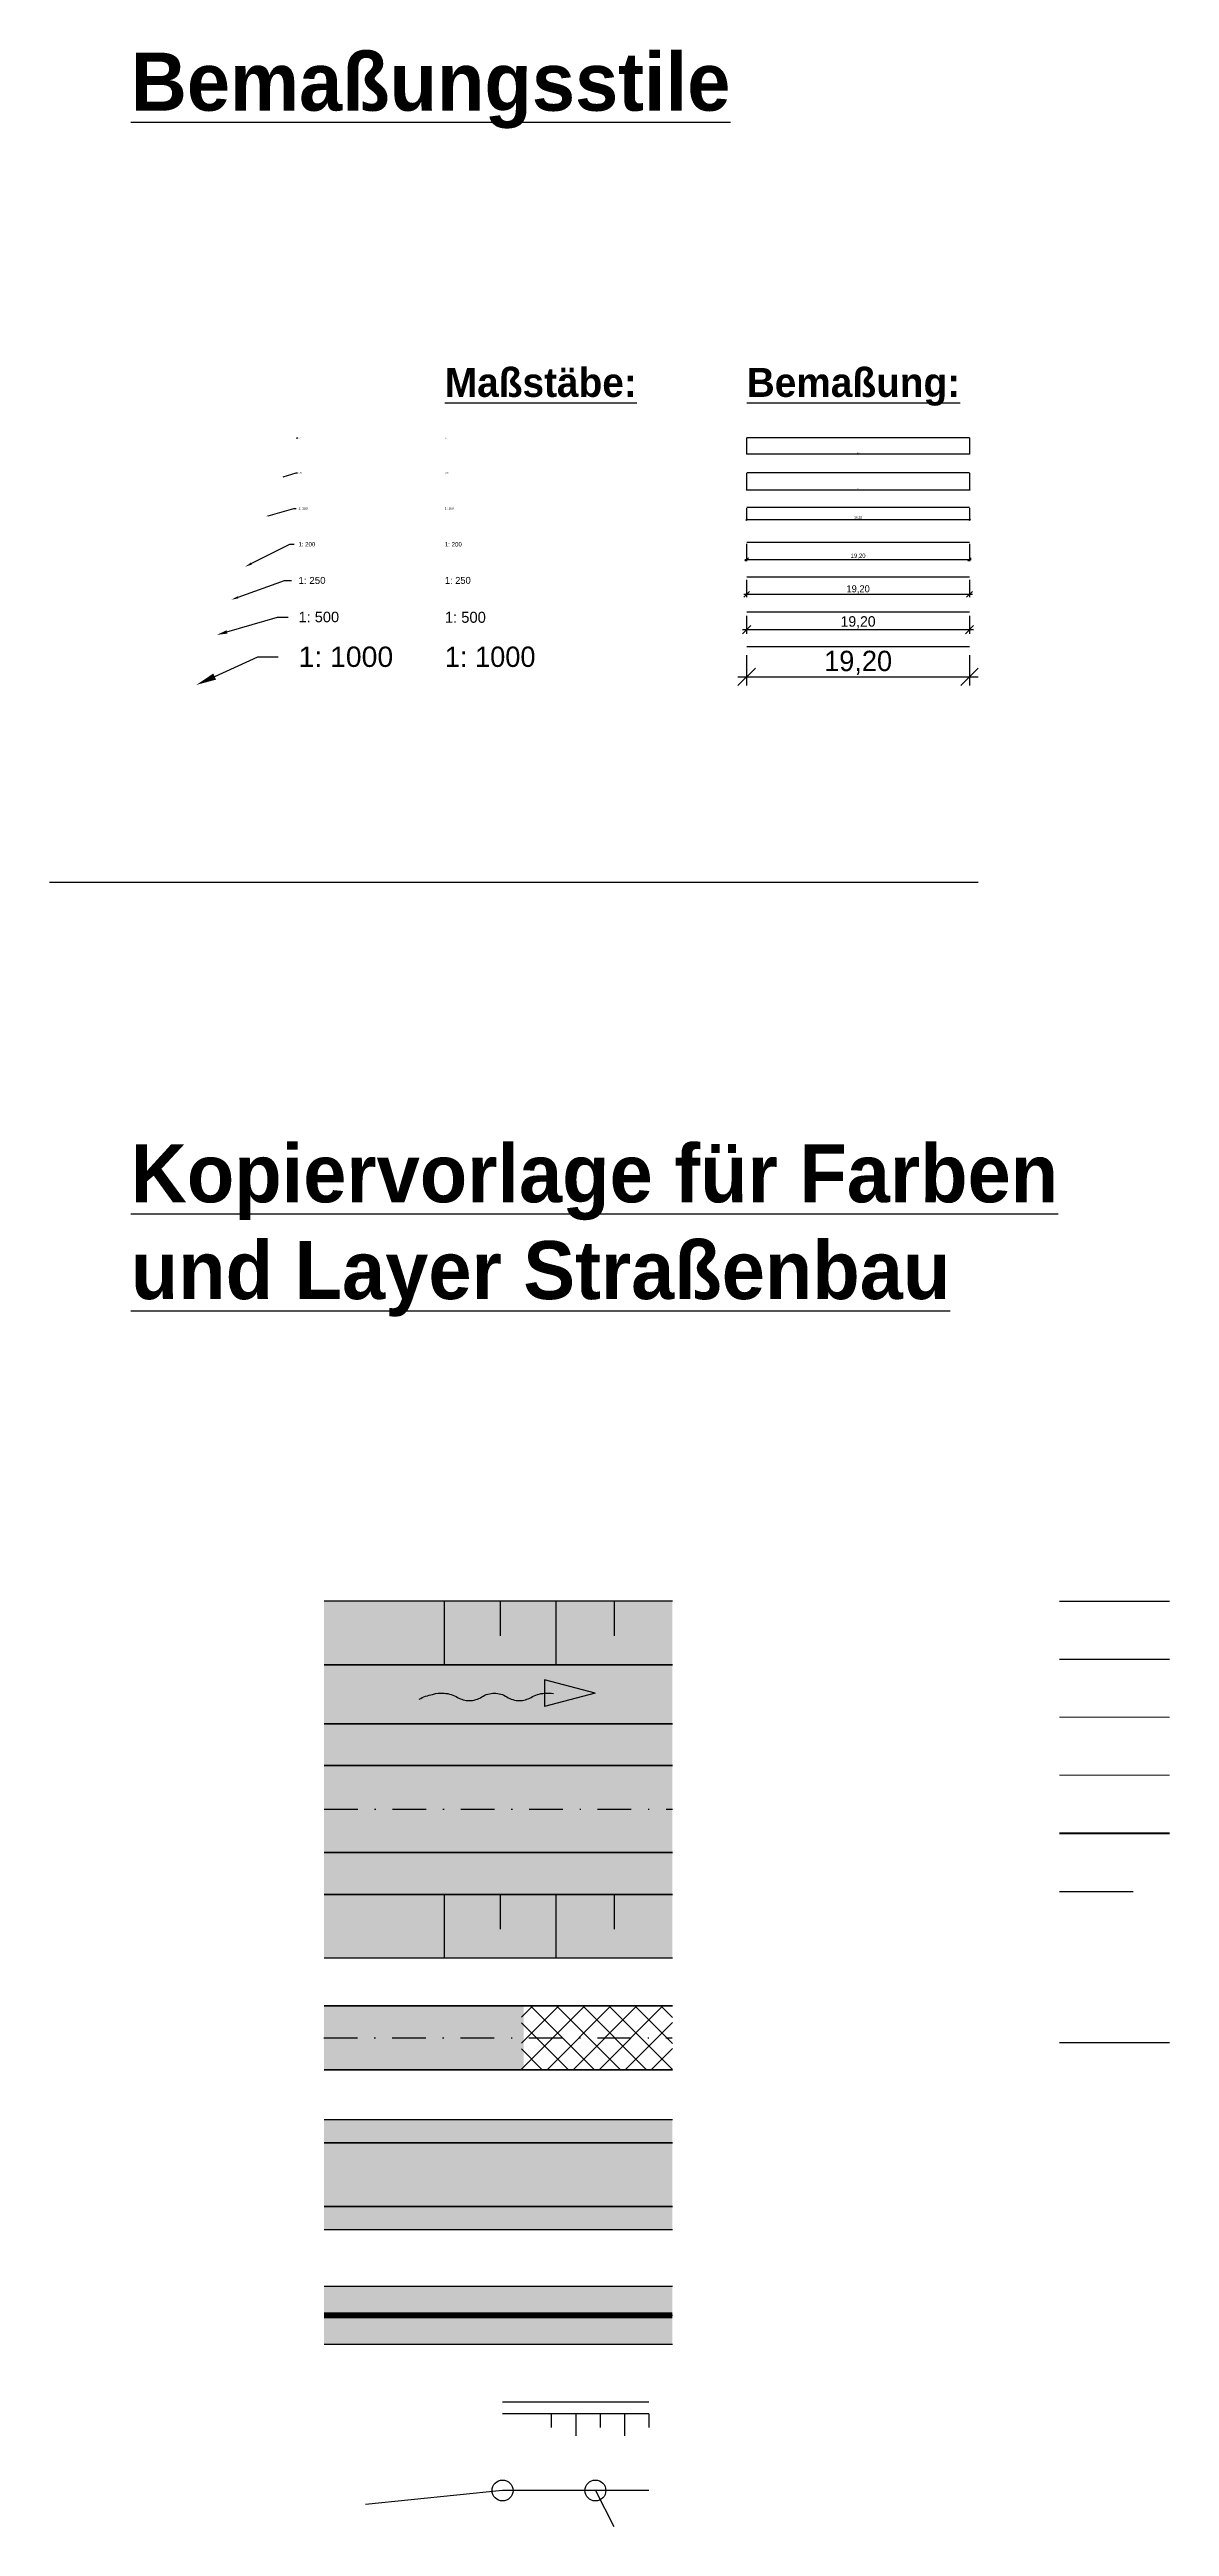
# Paper-space layout 'Legende' of a CAD drawing. Header units: metres. Extents: x 48 to 962, y 488 to 789.
# Drawn here: x 47.7 to 144.2, y 575.6 to 788.9 of the extents above; entities that cross this region are included whole.
import ezdxf
from ezdxf import colors
from ezdxf.entities.mleader import LeaderData, LeaderLine
from ezdxf.math import Vec2, Vec3

# ---------------------------------------------------------------- set-up
doc = ezdxf.new("R2010")
doc.units = ezdxf.units.M
for name, pattern in [('DASHDOT', [5.789474, 2.894737, -1.447368, 0, -1.447368]), ('DASHED', [19.05, 12.7, -6.35]), ('DASHED2', [9.525, 6.35, -3.175])]:
    doc.linetypes.add(name, pattern=pattern)
for name, color, linetype, lineweight in [('$TRASS_Hplan_BAU', 1, 'Continuous', 40), ('$TRASS_Info_Hoehe_HPTP', 7, 'Continuous', 13), ('$TRASS_Info_Neig', 7, 'Continuous', 13)]:
    doc.layers.add(name, color=color, linetype=linetype, lineweight=lineweight)
for name, color, linetype in [('$TRASS_Hplan_Tang', 7, 'DASHED2'), ('$TRASS_Profil', 7, 'Continuous'), ('$TRASS_Station', 7, 'Continuous'), ('IBB-Allg-Hinweise', 1, 'Continuous')]:
    doc.layers.add(name, color=color, linetype=linetype)
doc.layers.add('IBB-Allg-Hilfslinie', color=211, linetype='Continuous', plot=False)
doc.styles.add('IBB-1_zu_100', font='GOTHIC.TTF', dxfattribs={"height": 0.2})
doc.styles.add('IBB-1_zu_1000', font='GOTHIC.TTF', dxfattribs={"height": 1.75})
doc.styles.add('IBB-1_zu_200', font='GOTHIC.TTF', dxfattribs={"height": 0.37})
doc.styles.add('IBB-1_zu_25', font='GOTHIC.TTF', dxfattribs={"height": 0.06})
doc.styles.add('IBB-1_zu_250', font='GOTHIC.TTF', dxfattribs={"height": 0.6})
doc.styles.add('IBB-1_zu_50', font='GOTHIC.TTF', dxfattribs={"height": 0.1})
doc.styles.add('IBB-1_zu_500', font='GOTHIC.TTF', dxfattribs={"height": 0.9})
doc.styles.get("Standard").update_dxf_attribs({"font": 'arial.ttf'})
doc.dimstyles.new('IBB-1_zu_100', dxfattribs={"dimtxt": 0.15, "dimasz": 0.075, "dimexe": 0.075, "dimexo": 0.075, "dimgap": 0.04, "dimtad": 1, "dimzin": 0, "dimtxsty": 'IBB-1_zu_100', "dimblk": 'OBLIQUE', "dimtsz": 0.075, "dimcen": 0.075, "dimdle": 0.075, "dimadec": 0, "dimazin": 0, "dimtfac": 1, "dimtmove": 0, "dimatfit": 3, "dimfxl": 0.075, "dimarcsym": 0})
doc.dimstyles.new('IBB-1_zu_1000', dxfattribs={"dimtxt": 1.5, "dimasz": 0.75, "dimexe": 0.75, "dimexo": 0.75, "dimgap": 0.2, "dimtad": 1, "dimzin": 0, "dimtxsty": 'IBB-1_zu_1000', "dimblk": 'OBLIQUE', "dimtsz": 0.75, "dimcen": 0.75, "dimdle": 0.75, "dimadec": 0, "dimazin": 0, "dimtfac": 1, "dimtmove": 0, "dimatfit": 3, "dimfxl": 0.75, "dimarcsym": 0})
doc.dimstyles.new('IBB-1_zu_200', dxfattribs={"dimtxt": 0.3, "dimasz": 0.15, "dimexe": 0.15, "dimexo": 0.15, "dimgap": 0.08, "dimtad": 1, "dimzin": 0, "dimtxsty": 'IBB-1_zu_200', "dimblk": 'OBLIQUE', "dimtsz": 0.15, "dimcen": 0.15, "dimdle": 0.15, "dimadec": 0, "dimazin": 0, "dimtfac": 1, "dimtmove": 0, "dimatfit": 3, "dimfxl": 0.15, "dimarcsym": 0})
doc.dimstyles.new('IBB-1_zu_25', dxfattribs={"dimtxt": 0.04, "dimasz": 0.03, "dimexe": 0.02, "dimexo": 0.04, "dimgap": 0.01, "dimtad": 1, "dimzin": 0, "dimtxsty": 'IBB-1_zu_25', "dimblk": 'OBLIQUE', "dimtsz": 0.02, "dimcen": 0.02, "dimdle": 0.02, "dimadec": 0, "dimazin": 0, "dimtfac": 1, "dimtmove": 0, "dimatfit": 3, "dimfxl": 0.01, "dimarcsym": 0})
doc.dimstyles.new('IBB-1_zu_250', dxfattribs={"dimtxt": 0.6, "dimasz": 0.25, "dimexe": 0.25, "dimexo": 0.25, "dimgap": 0.08, "dimtad": 1, "dimzin": 0, "dimtxsty": 'IBB-1_zu_250', "dimblk": 'OBLIQUE', "dimtsz": 0.25, "dimcen": 0.25, "dimdle": 0.25, "dimadec": 0, "dimazin": 0, "dimtfac": 1, "dimtmove": 0, "dimatfit": 3, "dimfxl": 0.25, "dimarcsym": 0})
doc.dimstyles.new('IBB-1_zu_50', dxfattribs={"dimtxt": 0.08, "dimasz": 0.06, "dimexe": 0.04, "dimexo": 0.08, "dimgap": 0.02, "dimtad": 1, "dimzin": 0, "dimtxsty": 'IBB-1_zu_50', "dimblk": 'OBLIQUE', "dimtsz": 0.04, "dimcen": 0.04, "dimdle": 0.04, "dimadec": 0, "dimazin": 0, "dimtfac": 1, "dimtmove": 0, "dimatfit": 3, "dimfxl": 0.02, "dimarcsym": 0})
doc.dimstyles.new('IBB-1_zu_500', dxfattribs={"dimtxt": 0.75, "dimasz": 0.35, "dimexe": 0.35, "dimexo": 0.35, "dimgap": 0.1, "dimtad": 1, "dimzin": 0, "dimtxsty": 'IBB-1_zu_500', "dimblk": 'OBLIQUE', "dimtsz": 0.35, "dimcen": 0.35, "dimdle": 0.35, "dimadec": 0, "dimazin": 0, "dimtfac": 1, "dimtmove": 0, "dimatfit": 3, "dimfxl": 0.35, "dimarcsym": 0})

# ---------------------------------------------------------------- blocks, each defined once
blk = doc.blocks.new('*D15')
at = {"color": 0, "lineweight": -2}
for p, q in [((107.79, 750.99), (107.71, 750.91)), ((107.71, 750.95), (126.99, 750.95)), ((107.75, 752.37), (107.75, 750.91)), ((126.91, 750.91), (126.99, 750.99)), ((126.95, 752.37), (126.95, 750.91))]:
    blk.add_line(p, q, dxfattribs=at)
at = {"layer": 'Defpoints', "color": 0}
for p in [(107.75, 752.45), (126.95, 752.45), (126.95, 750.95)]:
    blk.add_point(p, dxfattribs=at)
at = {"color": 0, "insert": (117.35, 751.02), "char_height": 0.1, "attachment_point": 5, "style": 'IBB-1_zu_50'}
blk.add_mtext('19,20', dxfattribs=at)
blk = doc.blocks.new('_Oblique')
at = {"color": 0, "linetype": 'ByBlock', "lineweight": -2}
blk.add_line((-0.5, -0.5), (0.5, 0.5), dxfattribs=at)
blk = doc.blocks.new('*D16')
at = {"color": 0, "lineweight": -2}
for p, q in [((107.75, 755.41), (107.75, 754.03)), ((126.95, 755.41), (126.95, 754.03)), ((107.77, 754.07), (107.73, 754.03)), ((107.73, 754.05), (126.97, 754.05)), ((126.93, 754.03), (126.97, 754.07))]:
    blk.add_line(p, q, dxfattribs=at)
at = {"layer": 'Defpoints', "color": 0}
for p in [(107.75, 755.45), (126.95, 755.45), (126.95, 754.05)]:
    blk.add_point(p, dxfattribs=at)
at = {"color": 0, "insert": (117.35, 754.1), "char_height": 0.06, "attachment_point": 5, "style": 'IBB-1_zu_25'}
blk.add_mtext('19,20', dxfattribs=at)
blk = doc.blocks.new('*D17')
at = {"color": 0, "lineweight": -2}
for p, q in [((107.75, 749.37), (107.75, 748.31)), ((126.95, 749.37), (126.95, 748.31)), ((107.83, 748.46), (107.68, 748.31)), ((107.68, 748.39), (127.03, 748.39)), ((126.88, 748.31), (127.03, 748.46))]:
    blk.add_line(p, q, dxfattribs=at)
at = {"layer": 'Defpoints', "color": 0}
for p in [(107.75, 749.45), (126.95, 749.45), (126.95, 748.39)]:
    blk.add_point(p, dxfattribs=at)
at = {"color": 0, "insert": (117.35, 748.54), "char_height": 0.2, "attachment_point": 5, "style": 'IBB-1_zu_100'}
blk.add_mtext('19,20', dxfattribs=at)
blk = doc.blocks.new('*D18')
at = {"color": 0, "lineweight": -2}
for p, q in [((107.9, 745.1), (107.6, 744.8)), ((107.6, 744.95), (127.1, 744.95)), ((107.75, 746.3), (107.75, 744.8)), ((126.8, 744.8), (127.1, 745.1)), ((126.95, 746.3), (126.95, 744.8))]:
    blk.add_line(p, q, dxfattribs=at)
at = {"layer": 'Defpoints', "color": 0}
for p in [(107.75, 746.45), (126.95, 746.45), (126.95, 744.95)]:
    blk.add_point(p, dxfattribs=at)
at = {"color": 0, "insert": (117.35, 745.24), "char_height": 0.37, "attachment_point": 5, "style": 'IBB-1_zu_200'}
blk.add_mtext('19,20', dxfattribs=at)
blk = doc.blocks.new('*D19')
at = {"color": 0, "lineweight": -2}
for p, q in [((108.1, 739.26), (107.4, 738.56)), ((107.4, 738.91), (127.3, 738.91)), ((107.75, 740.1), (107.75, 738.56)), ((126.6, 738.56), (127.3, 739.26)), ((126.95, 740.1), (126.95, 738.56))]:
    blk.add_line(p, q, dxfattribs=at)
at = {"layer": 'Defpoints', "color": 0}
for p in [(107.75, 740.45), (126.95, 740.45), (126.95, 738.91)]:
    blk.add_point(p, dxfattribs=at)
at = {"color": 0, "insert": (117.35, 739.53), "char_height": 0.9, "attachment_point": 5, "style": 'IBB-1_zu_500'}
blk.add_mtext('19,20', dxfattribs=at)
blk = doc.blocks.new('*D20')
at = {"color": 0, "lineweight": -2}
for p, q in [((107.75, 736.7), (107.75, 734.1)), ((126.95, 736.7), (126.95, 734.1)), ((108.5, 735.6), (107, 734.1)), ((107, 734.85), (127.7, 734.85)), ((126.2, 734.1), (127.7, 735.6))]:
    blk.add_line(p, q, dxfattribs=at)
at = {"layer": 'Defpoints', "color": 0}
for p in [(107.75, 737.45), (126.95, 737.45), (126.95, 734.85)]:
    blk.add_point(p, dxfattribs=at)
at = {"color": 0, "insert": (117.35, 736.05), "char_height": 1.75, "attachment_point": 5, "style": 'IBB-1_zu_1000'}
blk.add_mtext('19,20', dxfattribs=at)
blk = doc.blocks.new('*D21')
at = {"color": 0, "lineweight": -2}
for p, q in [((107.75, 743.2), (107.75, 741.7)), ((126.95, 743.2), (126.95, 741.7)), ((108, 742.2), (107.5, 741.7)), ((107.5, 741.95), (127.2, 741.95)), ((126.7, 741.7), (127.2, 742.2))]:
    blk.add_line(p, q, dxfattribs=at)
at = {"layer": 'Defpoints', "color": 0}
for p in [(107.75, 743.45), (126.95, 743.45), (126.95, 741.95)]:
    blk.add_point(p, dxfattribs=at)
at = {"color": 0, "insert": (117.35, 742.37), "char_height": 0.6, "attachment_point": 5, "style": 'IBB-1_zu_250'}
blk.add_mtext('19,20', dxfattribs=at)
blk = doc.blocks.new('BACH_PF')
at = {"color": 5}
for p, q in [((1.99, 0.63), (1.99, -0.53)), ((4.17, 0.05), (1.99, 0.63)), ((4.17, 0.05), (1.99, -0.53))]:
    blk.add_line(p, q, dxfattribs=at)
blk.add_lwpolyline([(-3.41, -0.21, -0.071521), (-2.83, 0, -0.093502), (-2.33, 0.05, -0.109513), (-1.75, -0.13, 0.131663), (-1.25, -0.27, 0.143778), (-0.71, -0.11, -0.143778), (-0.17, 0.05, -0.143778), (0.37, -0.11, 0.143778), (0.91, -0.27, 0.131663), (1.41, -0.13, -0.109513), (1.99, 0.05, -0.072617), (2.38, 0.03, -0.071521)], format="xyb", dxfattribs=at)
blk.add_solid([(1.99, -0.53), (4.17, 0.05), (1.99, 0.63)], dxfattribs=at)

psp = doc.layouts.new('Legende')

# ---------------------------------------------------------------- hatches: boundary and pattern name
at = {"true_color": 0xcdad89}
for points in [[(81.706, 655.258), (71.356, 655.258), (71.356, 649.758), (81.706, 649.758)], [(81.706, 655.258), (81.706, 649.758), (91.306, 649.758), (91.306, 655.258)], [(101.356, 655.258), (91.306, 655.258), (91.306, 649.758), (101.356, 649.758)]]:
    psp.add_hatch(color=43, dxfattribs=at).paths.add_polyline_path(points)
at = {"true_color": 0xa8ffff}
psp.add_hatch(color=131, dxfattribs=at).paths.add_polyline_path([(101.356, 649.758), (71.356, 649.758), (71.356, 644.696), (101.356, 644.696)])
at = {"true_color": 0xd6ffa8}
for points in [[(101.356, 644.696), (71.356, 644.696), (71.356, 641.096), (101.356, 641.096)], [(101.356, 633.596), (71.356, 633.596), (71.356, 629.996), (101.356, 629.996)], [(101.356, 610.615), (71.356, 610.615), (71.356, 608.615), (101.356, 608.615)], [(101.356, 603.115), (71.356, 603.115), (71.356, 601.115), (101.356, 601.115)]]:
    psp.add_hatch(color=61, dxfattribs=at).paths.add_polyline_path(points)
at = {"true_color": 0xcccccc}
for points in [[(101.356, 641.096), (71.356, 641.096), (71.356, 633.596), (101.356, 633.596)], [(88.556, 620.404), (71.356, 620.404), (71.356, 614.904), (88.556, 614.904)], [(71.356, 596.251), (71.356, 591.251), (101.356, 591.251), (101.356, 596.251)]]:
    psp.add_hatch(color=254, dxfattribs=at).paths.add_polyline_path(points)
at = {"true_color": 0x89cd89}
for points in [[(81.706, 629.996), (71.356, 629.996), (71.356, 624.496), (81.706, 624.496)], [(81.706, 629.996), (81.706, 624.496), (91.306, 624.496), (91.306, 629.996)], [(101.356, 629.996), (91.306, 629.996), (91.306, 624.496), (101.356, 624.496)]]:
    psp.add_hatch(color=83, dxfattribs=at).paths.add_polyline_path(points)
at = {"true_color": 0xcccccc}
h = psp.add_hatch(dxfattribs=at)
h.set_pattern_fill('ANSI37', color=254, scale=0.5, style=0)
h.set_pattern_definition([(45, (-905.3377, 373.3548), (-1.122532, 1.122532), []), (135, (-905.3377, 373.3548), (-1.122532, -1.122532), [])])
h.paths.add_polyline_path([(88.356, 620.404), (101.356, 620.404), (101.356, 614.904), (88.356, 614.904)])
at = {"true_color": 0xe3e3e3}
psp.add_hatch(color=254, dxfattribs=at).paths.add_polyline_path([(101.356, 608.615), (71.356, 608.615), (71.356, 603.115), (101.356, 603.115)])

# ---------------------------------------------------------------- linework, layer by layer
at = {"layer": '$TRASS_Hplan_BAU'}
psp.add_line((134.702, 635.258, 1191.554), (144.169, 635.258, 1191.554), dxfattribs=at)
at = {"layer": '$TRASS_Hplan_Tang'}
psp.add_line((134.702, 630.258, 1191.554), (144.169, 630.258, 1191.554), dxfattribs=at)
at = {"layer": '$TRASS_Info_Hoehe_HPTP'}
psp.add_line((134.702, 645.258, 1191.554), (144.169, 645.258, 1191.554), dxfattribs=at)
at = {"layer": '$TRASS_Info_Neig'}
psp.add_line((134.702, 640.258, 1191.554), (144.169, 640.258, 1191.554), dxfattribs=at)
at = {"layer": '$TRASS_Profil'}
psp.add_line((134.702, 650.258, 1191.554), (144.169, 650.258, 1191.554), dxfattribs=at)
at = {"layer": '$TRASS_Station'}
psp.add_line((134.702, 655.258, 1191.554), (144.169, 655.258, 1191.554), dxfattribs=at)
at = {"elevation": 1191.554}
for points in [[(107.754, 755.447), (126.954, 755.447)], [(107.754, 752.447), (126.954, 752.447)], [(107.754, 749.447), (126.954, 749.447)], [(107.754, 746.447), (126.954, 746.447)], [(107.754, 743.447), (126.954, 743.447)], [(107.754, 740.447), (126.954, 740.447)], [(107.754, 737.447), (126.954, 737.447)], [(101.356, 655.258), (71.356, 655.258)], [(81.706, 655.258), (81.706, 649.758)], [(86.506, 655.258), (86.506, 652.276)], [(91.306, 655.258), (91.306, 649.758)], [(96.331, 655.258), (96.331, 652.276)], [(101.356, 649.758), (71.356, 649.758)], [(71.356, 649.758), (101.356, 649.758)], [(101.356, 649.758), (71.356, 649.758)], [(101.356, 649.758), (71.356, 649.758)], [(101.356, 644.696), (71.356, 644.696)], [(71.356, 644.696), (101.356, 644.696)], [(101.356, 641.096), (71.356, 641.096)], [(71.356, 633.596), (101.356, 633.596)], [(101.356, 629.996), (71.356, 629.996)], [(71.356, 629.996), (101.356, 629.996)], [(81.706, 629.996), (81.706, 624.496)], [(86.506, 629.996), (86.506, 627.014)], [(91.306, 629.996), (91.306, 624.496)], [(96.331, 629.996), (96.331, 627.014)], [(101.356, 624.496), (71.356, 624.496)], [(101.356, 620.404), (71.356, 620.404)], [(71.356, 614.904), (101.356, 614.904)], [(71.356, 610.615), (101.356, 610.615)], [(101.356, 608.615), (71.356, 608.615)], [(71.356, 603.115), (101.356, 603.115)], [(101.356, 601.115), (71.356, 601.115)], [(71.356, 596.251), (101.356, 596.251)], [(101.356, 591.251), (71.356, 591.251)]]:
    psp.add_lwpolyline(points, dxfattribs=at)
at = {"ltscale": 0.2, "elevation": 1191.554}
for points in [[(71.356, 641.096), (101.356, 641.096)], [(101.356, 633.596), (71.356, 633.596)], [(71.356, 620.404), (101.356, 620.404)], [(101.356, 614.904), (71.356, 614.904)], [(71.356, 608.615), (101.356, 608.615)], [(101.356, 603.115), (71.356, 603.115)]]:
    psp.add_lwpolyline(points, dxfattribs=at)
at = {"color": 1, "linetype": 'DASHDOT', "elevation": 1191.554}
for points in [[(71.356, 637.346), (101.356, 637.346)], [(71.333, 617.654), (101.333, 617.654)]]:
    psp.add_lwpolyline(points, dxfattribs=at)
at = {"color": 2, "linetype": 'DASHED', "ltscale": 0.2, "const_width": 0.5, "elevation": 1191.554}
psp.add_lwpolyline([(71.356, 593.759), (101.356, 593.759)], dxfattribs=at)
at = {"color": 251, "elevation": 1191.554}
psp.add_lwpolyline([(71.356, 593.759), (101.356, 593.759)], dxfattribs=at)
at = {"color": 150, "true_color": 0x007dff, "elevation": 1191.554}
for points in [[(99.323, 586.269), (86.724, 586.269)], [(99.323, 585.269), (86.724, 585.269)], [(90.923, 585.269), (90.923, 584.092)], [(93.023, 585.269), (93.023, 583.374)], [(95.123, 585.269), (95.123, 584.092)], [(97.223, 585.269), (97.223, 583.374)], [(99.323, 585.269), (99.323, 584.092)]]:
    psp.add_lwpolyline(points, dxfattribs=at)
at = {"color": 200, "elevation": 1191.554}
psp.add_lwpolyline([(99.323, 578.669), (86.724, 578.669), (74.924, 577.469)], dxfattribs=at)
at = {"color": 205, "elevation": 1191.554}
psp.add_lwpolyline([(94.723, 578.669), (96.323, 575.573)], dxfattribs=at)
at = {"color": 205}
for centre in [(86.724, 578.669, 1191.554), (94.723, 578.669, 1191.554)]:
    psp.add_circle(centre, 0.9, dxfattribs=at)
at = {"layer": 'IBB-Allg-Hilfslinie', "elevation": 1191.554}
psp.add_lwpolyline([(47.702, 717.154), (127.694, 717.154)], dxfattribs=at)
at = {"layer": 'IBB-Allg-Hinweise'}
psp.add_line((134.702, 617.258, 1191.554), (144.169, 617.258, 1191.554), dxfattribs=at)

# ---------------------------------------------------------------- block references
at = {"xscale": 2, "yscale": 2, "zscale": 2, "rotation": 360}
psp.add_blockref('BACH_PF', (86.356, 647.227, 1191.554), dxfattribs=at)

# ---------------------------------------------------------------- texts
at = {"color": 1, "char_height": 5, "attachment_point": 1}
for s, insert, width in [('\\L\\fCentury Gothic|b1|i0|c0|p34;Bemaßungsstile', (54.702, 788.593, 1191.554), 119.37592), ('\\L\\fCentury Gothic|b1|i0|c0|p34;Kopiervorlage für Farben und Layer Straßenbau', (54.702, 694.593, 1191.554), 85.67271)]:
    psp.add_mtext(s, dxfattribs=dict(at, insert=insert, width=width))
at = {"char_height": 2.5, "width": 25.51431, "attachment_point": 1}
for s, insert in [('\\L\\fCentury Gothic|b1|i0|c0|p34;Maßstäbe:', (81.754, 761.447, 1191.554)), ('\\L\\fCentury Gothic|b1|i0|c0|p34;Bemaßung:', (107.754, 761.447, 1191.554))]:
    psp.add_mtext(s, dxfattribs=dict(at, insert=insert))
at = {"width": 20.74214, "attachment_point": 1}
for s, insert, char_height, style in [('1: 25', (81.754, 755.447, 1191.554), 0.06, 'IBB-1_zu_25'), ('1: 50', (81.754, 752.447, 1191.554), 0.1, 'IBB-1_zu_50'), ('1: 100', (81.754, 749.447, 1191.554), 0.2, 'IBB-1_zu_100'), ('1: 200', (81.754, 746.447, 1191.554), 0.38, 'IBB-1_zu_200'), ('1: 250', (81.754, 743.447, 1191.554), 0.6, 'IBB-1_zu_250'), ('1: 500', (81.754, 740.447, 1191.554), 0.95, 'IBB-1_zu_500'), ('1: 1000', (81.754, 737.447, 1191.554), 1.75, 'IBB-1_zu_1000')]:
    psp.add_mtext(s, dxfattribs=dict(at, insert=insert, char_height=char_height, style=style))

# ---------------------------------------------------------------- dimensions: what is measured, and where the dimension line sits
for base, p1, p2, dimstyle, picture, middle in [((126.954, 754.054, 1191.554), (107.754, 755.447, 1191.554), (126.954, 755.447, 1191.554), 'IBB-1_zu_25', '*D16', (117.354, 754.098, 1191.554)), ((126.954, 750.947, 1191.554), (107.754, 752.447, 1191.554), (126.954, 752.447, 1191.554), 'IBB-1_zu_50', '*D15', (117.354, 751.024, 1191.554)), ((126.954, 748.386, 1191.554), (107.754, 749.447, 1191.554), (126.954, 749.447, 1191.554), 'IBB-1_zu_100', '*D17', (117.354, 748.54, 1191.554)), ((126.954, 744.947, 1191.554), (107.754, 746.447, 1191.554), (126.954, 746.447, 1191.554), 'IBB-1_zu_200', '*D18', (117.354, 745.238, 1191.554)), ((126.954, 741.947, 1191.554), (107.754, 743.447, 1191.554), (126.954, 743.447, 1191.554), 'IBB-1_zu_250', '*D21', (117.354, 742.369, 1191.554)), ((126.954, 734.847, 1191.554), (107.754, 737.447, 1191.554), (126.954, 737.447, 1191.554), 'IBB-1_zu_1000', '*D20', (117.354, 736.045, 1191.554))]:
    dim = psp.add_linear_dim(base=base, p1=p1, p2=p2, dimstyle=dimstyle)
    dim.commit()
    dim.dimension.update_dxf_attribs({"geometry": picture, "text_midpoint": middle})
dim = psp.add_linear_dim(base=(126.954, 738.914, 1191.554), p1=(107.754, 740.447, 1191.554), p2=(126.954, 740.447, 1191.554), dimstyle='IBB-1_zu_500')
dim.commit()
dim.dimension.update_dxf_attribs({"geometry": '*D19', "text_midpoint": (117.354, 738.914, 1191.554), "dimtype": 160})

# ---------------------------------------------------------------- leaders
ml = psp.add_multileader_mtext('Standard')
ml.set_content('1: 25')
ml.set_leader_properties()
ml.build(insert=Vec2(0, 0))
ml.multileader.update_dxf_attribs({"dogleg_length": 0.06, "arrow_head_size": 0.06})
ctx = ml.context
ctx.base_point, ctx.char_height, ctx.arrow_head_size, ctx.landing_gap_size, ctx.plane_origin = Vec3(69.09, 755.416, 1191.554), 0.06, 0.06, 0.06, Vec3(-51.198, 568.216, 1191.554)
notes = []
notes.append((ctx, [(0, (1, 1, 0), (69.03, 755.416, 1191.554), (1, 0), 0.06, [(0, [(68.914, 755.357, 1191.554)], 0, [])])]))
ctx.mtext.insert, ctx.mtext.width = Vec3(69.15, 755.447, 1191.554), 0.27231
ml = psp.add_multileader_mtext('Standard')
ml.set_content('1: 50')
ml.set_leader_properties()
ml.build(insert=Vec2(0, 0))
ml.multileader.update_dxf_attribs({"dogleg_length": 0.1, "arrow_head_size": 0.1})
ctx = ml.context
ctx.base_point, ctx.char_height, ctx.arrow_head_size, ctx.landing_gap_size, ctx.plane_origin = Vec3(69.05, 752.396, 1191.554), 0.1, 0.1, 0.1, Vec3(-51.278, 565.196, 1191.554)
notes.append((ctx, [(0, (1, 1, 0), (68.95, 752.396, 1191.554), (1, 0), 0.1, [(0, [(67.744, 752.049, 1191.554)], 0, [])])]))
ctx.mtext.insert, ctx.mtext.width = Vec3(69.15, 752.447, 1191.554), 0.42766
ml = psp.add_multileader_mtext('Standard')
ml.set_content('1: 100')
ml.set_leader_properties()
ml.build(insert=Vec2(0, 0))
ml.multileader.update_dxf_attribs({"dogleg_length": 0.2, "arrow_head_size": 0.2})
ctx = ml.context
ctx.base_point, ctx.char_height, ctx.arrow_head_size, ctx.landing_gap_size, ctx.plane_origin = Vec3(68.95, 749.344, 1191.554), 0.2, 0.2, 0.2, Vec3(-51.478, 562.144, 1191.554)
notes.append((ctx, [(0, (1, 1, 0), (68.75, 749.345, 1191.554), (1, 0), 0.2, [(0, [(66.343, 748.663, 1191.554)], 0, [])])]))
ctx.mtext.insert, ctx.mtext.width = Vec3(69.15, 749.447, 1191.554), 4.10607
ml = psp.add_multileader_mtext('Standard')
ml.set_content('1: 200')
ml.set_leader_properties()
ml.build(insert=Vec2(0, 0))
ml.multileader.update_dxf_attribs({"dogleg_length": 0.37, "arrow_head_size": 0.6})
ctx = ml.context
ctx.base_point, ctx.char_height, ctx.arrow_head_size, ctx.landing_gap_size, ctx.plane_origin = Vec3(68.78, 746.257, 1191.554), 0.37, 0.6, 0.37, Vec3(-51.818, 559.057, 1191.554)
notes.append((ctx, [(0, (1, 1, 0), (68.41, 746.259, 1191.554), (1, 0), 0.37, [(0, [(64.548, 744.324, 1191.554)], 0, [])])]))
ctx.mtext.insert, ctx.mtext.width = Vec3(69.15, 746.447, 1191.554), 4.10607
ml = psp.add_multileader_mtext('Standard')
ml.set_content('1: 250')
ml.set_leader_properties()
ml.build(insert=Vec2(0, 0))
ml.multileader.update_dxf_attribs({"dogleg_length": 0.6, "arrow_head_size": 0.6})
ctx = ml.context
ctx.base_point, ctx.char_height, ctx.arrow_head_size, ctx.landing_gap_size, ctx.plane_origin = Vec3(68.55, 743.139, 1191.554), 0.6, 0.6, 0.6, Vec3(-52.278, 555.939, 1191.554)
notes.append((ctx, [(0, (1, 1, 0), (67.95, 743.142, 1191.554), (1, 0), 0.6, [(0, [(63.374, 741.488, 1191.554)], 0, [])])]))
ctx.mtext.insert, ctx.mtext.width = Vec3(69.15, 743.447, 1191.554), 4.10607
ml = psp.add_multileader_mtext('Standard')
ml.set_content('1: 500')
ml.set_leader_properties()
ml.build(insert=Vec2(0, 0))
ml.multileader.update_dxf_attribs({"dogleg_length": 0.9, "arrow_head_size": 0.9})
ctx = ml.context
ctx.base_point, ctx.char_height, ctx.arrow_head_size, ctx.landing_gap_size, ctx.plane_origin = Vec3(68.25, 739.986, 1191.554), 0.9, 0.9, 0.9, Vec3(-52.878, 552.786, 1191.554)
notes.append((ctx, [(0, (1, 1, 0), (67.35, 739.989, 1191.554), (1, 0), 0.9, [(0, [(62.119, 738.456, 1191.554)], 0, [])])]))
ctx.mtext.insert, ctx.mtext.width = Vec3(69.15, 740.447, 1191.554), 4.10607
ml = psp.add_multileader_mtext('Standard')
ml.set_content('1: 1000')
ml.set_leader_properties()
ml.build(insert=Vec2(0, 0))
ml.multileader.update_dxf_attribs({"dogleg_length": 1.75, "arrow_head_size": 1.75})
ctx = ml.context
ctx.base_point, ctx.char_height, ctx.arrow_head_size, ctx.landing_gap_size, ctx.plane_origin = Vec3(67.4, 736.55, 1191.554), 1.75, 1.75, 1.75, Vec3(-52.878, 549.786, 1191.554)
notes.append((ctx, [(0, (1, 1, 0), (65.65, 736.557, 1191.554), (1, 0), 1.75, [(0, [(60.335, 734.144, 1191.554)], 0, [])])]))
ctx.mtext.insert, ctx.mtext.width = Vec3(69.15, 737.447, 1191.554), 8.08199
for ctx, leaders in notes:
    for number, flags, end, landing, length, lines in leaders:
        leader = LeaderData()
        leader.index, (leader.has_last_leader_line, leader.has_dogleg_vector, leader.attachment_direction) = number, flags
        leader.last_leader_point, leader.dogleg_vector, leader.dogleg_length = Vec3(end), Vec3(landing), length
        for number, points, colour, breaks in lines:
            line = LeaderLine()
            line.index, line.vertices, line.color, line.breaks = number, Vec3.list(points), colors.encode_raw_color(colour), breaks
            leader.lines.append(line)
        ctx.leaders.append(leader)

doc.saveas('drawing.dxf')
